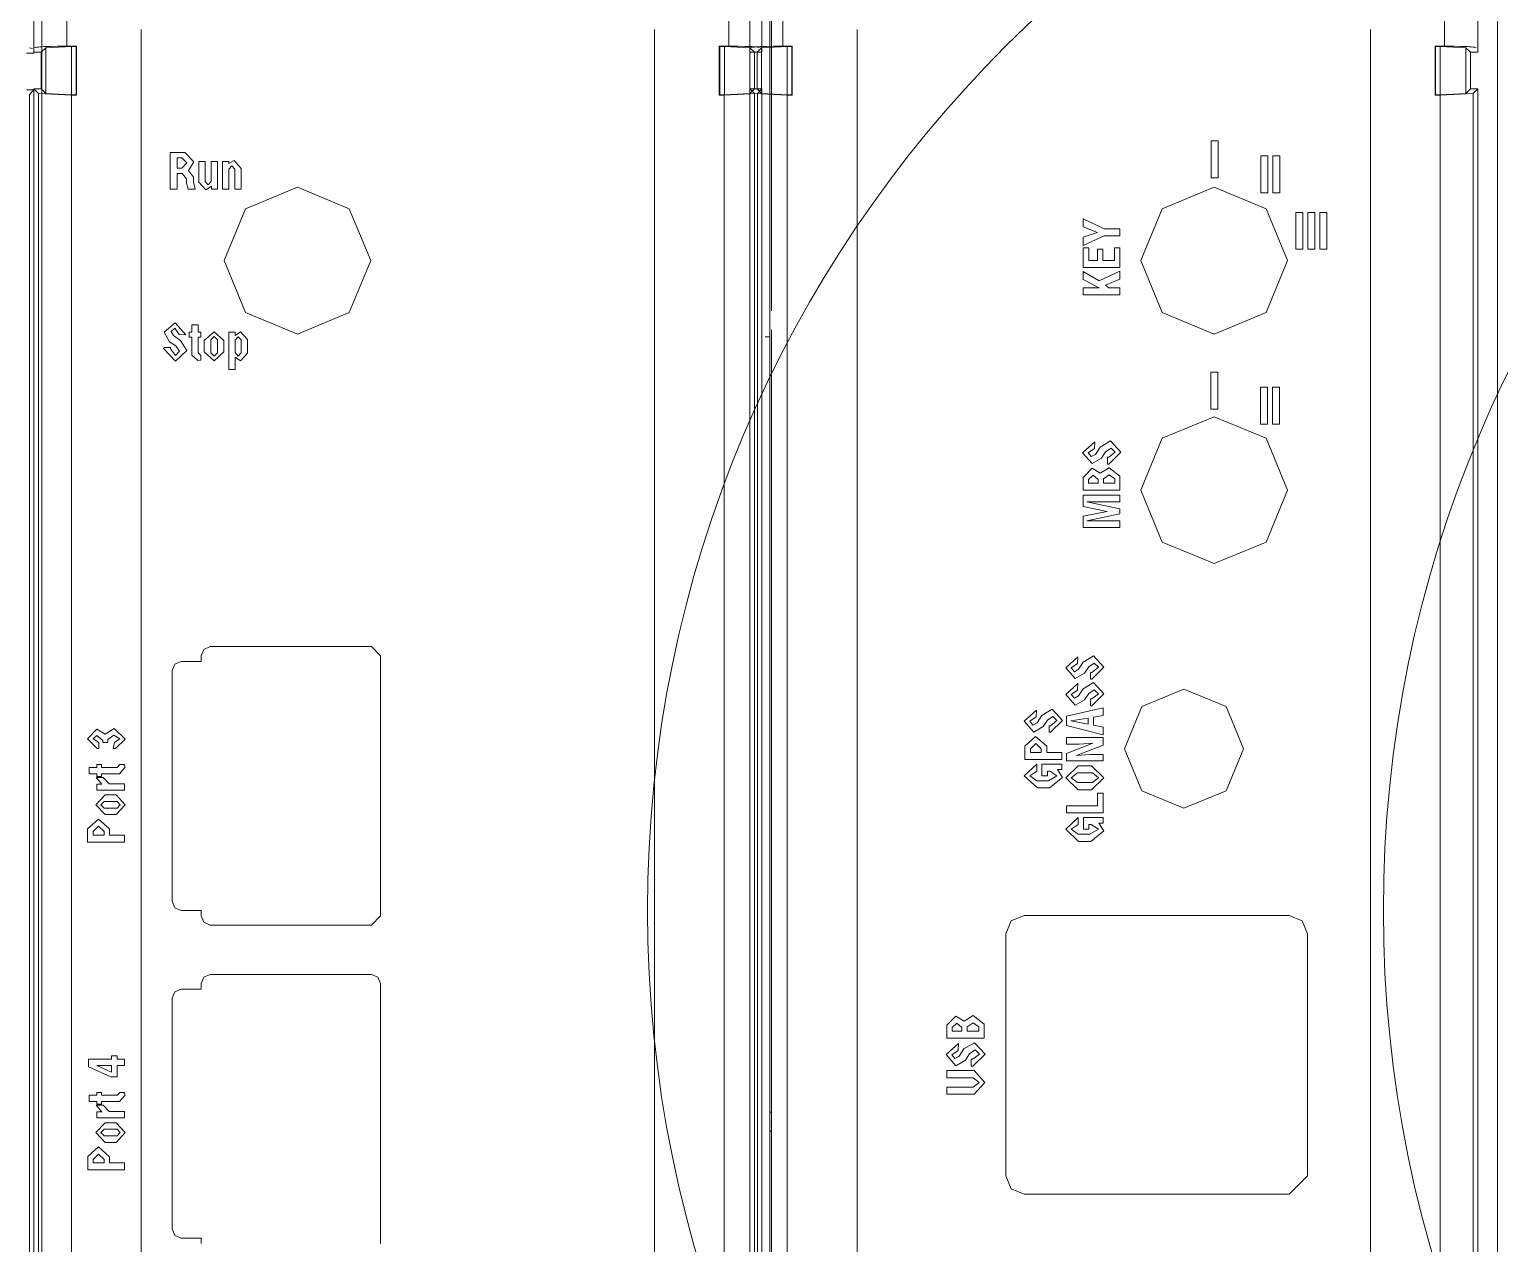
# Model space of a CAD drawing. Header units: millimetres. Extents: x -6000 to 26000, y -6000 to 26000.
# Drawn here: x 97.54 to 108.69, y -4545.55 to -4536.34 of the extents above; entities that cross this region are included whole.
import ezdxf

# ---------------------------------------------------------------- set-up
doc = ezdxf.new("R2010")
doc.units = ezdxf.units.MM
doc.header["$MEASUREMENT"] = 0
doc.layers.add('Чертеж и Рисунок_Ном._пера__7', color=7, linetype='Continuous', lineweight=15)

msp = doc.modelspace()

# ---------------------------------------------------------------- linework, layer by layer
at = {"layer": 'Чертеж и Рисунок_Ном._пера__7', "color": 7, "linetype": 'Continuous', "lineweight": 15}
for p, q in [((97.632, -4536.747), (97.632, -4534.96)), ((103.154, -4534.96), (103.154, -4551.658)), ((103.154, -4536.747), (103.154, -4534.96)), ((108.676, -4534.96), (108.676, -4551.658)), ((103.168, -4535.663), (103.168, -4538.48)), ((97.571, -4536.035), (97.571, -4536.485)), ((97.572, -4536.042), (97.572, -4536.492)), ((97.822, -4536.035), (97.822, -4536.472)), ((102.843, -4536.035), (102.843, -4536.472)), ((103.002, -4536.035), (103.002, -4536.485)), ((103.094, -4536.035), (103.094, -4536.485)), ((103.253, -4536.035), (103.253, -4536.472)), ((108.274, -4536.035), (108.274, -4536.472)), ((108.525, -4536.035), (108.525, -4536.485)), ((98.385, -4550.811), (98.385, -4536.344)), ((102.28, -4536.344), (102.28, -4550.811)), ((103.816, -4550.811), (103.816, -4536.344)), ((107.711, -4536.344), (107.711, -4550.811)), ((97.572, -4536.525), (97.516, -4536.525)), ((97.571, -4536.518), (97.571, -4536.485)), ((97.627, -4536.518), (97.571, -4536.518)), ((97.572, -4536.492), (97.572, -4536.525)), ((97.627, -4536.518), (97.661, -4536.484)), ((97.627, -4536.518), (97.627, -4536.796)), ((97.661, -4536.484), (97.661, -4536.83)), ((97.894, -4536.472), (97.822, -4536.472)), ((97.856, -4536.474), (97.891, -4536.474)), ((97.856, -4536.474), (97.856, -4536.84)), ((97.891, -4536.474), (97.894, -4536.472)), ((97.891, -4536.474), (97.891, -4536.84)), ((97.894, -4536.843), (97.894, -4536.472)), ((102.771, -4536.472), (102.774, -4536.474)), ((102.771, -4536.472), (102.771, -4536.843)), ((102.843, -4536.472), (102.771, -4536.472)), ((102.774, -4536.474), (102.81, -4536.474)), ((102.774, -4536.84), (102.774, -4536.474)), ((102.81, -4536.474), (102.81, -4536.84)), ((103.002, -4536.518), (103.002, -4536.485)), ((103.058, -4536.518), (103.002, -4536.518)), ((103.004, -4536.484), (103.038, -4536.518)), ((103.004, -4536.484), (103.004, -4536.83)), ((103.094, -4536.518), (103.038, -4536.518)), ((103.038, -4536.796), (103.038, -4536.518)), ((103.058, -4536.518), (103.092, -4536.484)), ((103.058, -4536.518), (103.058, -4536.796)), ((103.092, -4536.484), (103.092, -4536.83)), ((103.094, -4536.485), (103.094, -4536.518)), ((103.325, -4536.472), (103.253, -4536.472)), ((103.286, -4536.474), (103.286, -4536.84)), ((103.286, -4536.474), (103.322, -4536.474)), ((103.322, -4536.474), (103.325, -4536.472)), ((103.322, -4536.474), (103.322, -4536.84)), ((103.325, -4536.843), (103.325, -4536.472)), ((108.202, -4536.472), (108.202, -4536.843)), ((108.202, -4536.472), (108.205, -4536.474)), ((108.274, -4536.472), (108.202, -4536.472)), ((108.205, -4536.474), (108.24, -4536.474)), ((108.205, -4536.84), (108.205, -4536.474)), ((108.24, -4536.474), (108.24, -4536.84)), ((108.435, -4536.484), (108.435, -4536.83)), ((108.435, -4536.484), (108.469, -4536.518)), ((108.469, -4536.796), (108.469, -4536.518)), ((108.525, -4536.518), (108.469, -4536.518)), ((108.525, -4536.485), (108.525, -4536.518)), ((97.632, -4536.747), (97.632, -4537.486)), ((103.154, -4536.747), (103.154, -4537.486)), ((97.572, -4536.803), (97.516, -4536.803)), ((97.572, -4536.803), (97.537, -4536.838)), ((97.537, -4549.01), (97.537, -4536.838)), ((97.627, -4536.796), (97.571, -4536.796)), ((97.606, -4536.831), (97.571, -4536.796)), ((97.571, -4549.037), (97.571, -4536.796)), ((97.572, -4536.803), (97.572, -4549.044)), ((97.606, -4549.003), (97.606, -4536.831)), ((97.627, -4536.796), (97.661, -4536.83)), ((97.856, -4536.84), (97.891, -4536.84)), ((97.894, -4536.843), (97.856, -4536.843)), ((97.856, -4548.991), (97.856, -4536.843)), ((97.891, -4536.84), (97.894, -4536.843)), ((102.771, -4536.843), (102.774, -4536.84)), ((102.809, -4536.843), (102.771, -4536.843)), ((102.774, -4536.84), (102.81, -4536.84)), ((102.809, -4548.991), (102.809, -4536.843)), ((103.058, -4536.796), (103.002, -4536.796)), ((103.037, -4536.831), (103.002, -4536.796)), ((103.002, -4549.037), (103.002, -4536.796)), ((103.004, -4536.83), (103.038, -4536.796)), ((103.037, -4549.003), (103.037, -4536.831)), ((103.094, -4536.796), (103.038, -4536.796)), ((103.058, -4536.796), (103.092, -4536.83)), ((103.094, -4536.796), (103.06, -4536.831)), ((103.06, -4549.003), (103.06, -4536.831)), ((103.094, -4536.796), (103.094, -4549.037)), ((103.286, -4536.84), (103.322, -4536.84)), ((103.287, -4548.991), (103.287, -4536.843)), ((103.325, -4536.843), (103.287, -4536.843)), ((103.322, -4536.84), (103.325, -4536.843)), ((108.202, -4536.843), (108.205, -4536.84)), ((108.24, -4536.843), (108.202, -4536.843)), ((108.205, -4536.84), (108.24, -4536.84)), ((108.24, -4548.991), (108.24, -4536.843)), ((108.435, -4536.83), (108.469, -4536.796)), ((108.525, -4536.796), (108.469, -4536.796)), ((108.525, -4536.796), (108.49, -4536.831)), ((108.49, -4549.003), (108.49, -4536.831)), ((108.525, -4536.796), (108.525, -4549.037)), ((108.525, -4536.796), (108.525, -4541.267)), ((97.632, -4537.79), (97.632, -4537.486)), ((103.154, -4537.79), (103.154, -4537.486)), ((97.632, -4537.79), (97.632, -4538.529)), ((103.154, -4537.79), (103.154, -4538.529)), ((97.632, -4538.833), (97.632, -4538.529)), ((103.154, -4538.833), (103.154, -4538.529)), ((103.168, -4544.556), (103.168, -4538.624)), ((103.119, -4538.676), (103.154, -4538.676)), ((97.632, -4538.833), (97.632, -4539.572)), ((103.154, -4538.833), (103.154, -4539.572)), ((97.632, -4539.876), (97.632, -4539.572)), ((103.154, -4539.876), (103.154, -4539.572)), ((97.632, -4539.876), (97.632, -4551.684)), ((103.154, -4539.876), (103.154, -4551.684)), ((98.84, -4541.096), (98.84, -4541.138)), ((100.132, -4541.026), (98.909, -4541.026)), ((100.201, -4543.068), (100.201, -4541.096)), ((98.62, -4541.207), (98.62, -4542.957)), ((98.84, -4541.138), (98.689, -4541.138)), ((98.689, -4543.027), (98.84, -4543.027)), ((98.84, -4543.027), (98.84, -4543.068)), ((107.094, -4543.066), (105.084, -4543.066)), ((98.909, -4543.138), (100.132, -4543.138)), ((104.945, -4543.205), (104.945, -4545.041)), ((104.945, -4543.205), (104.945, -4544.918)), ((107.233, -4545.041), (107.233, -4543.205)), ((107.233, -4543.205), (107.233, -4544.918)), ((100.132, -4543.512), (98.909, -4543.512)), ((98.84, -4543.623), (98.689, -4543.623)), ((98.84, -4543.582), (98.84, -4543.623)), ((100.201, -4545.554), (100.201, -4543.582)), ((98.62, -4543.693), (98.62, -4545.443)), ((103.002, -4549.037), (103.002, -4544.361)), ((104.945, -4545.041), (104.945, -4544.361)), ((103.168, -4544.556), (103.154, -4544.556)), ((103.168, -4544.556), (103.168, -4544.701)), ((103.168, -4544.701), (103.154, -4544.701)), ((103.168, -4544.701), (103.168, -4547.517)), ((105.084, -4545.18), (107.094, -4545.18)), ((98.689, -4545.512), (98.84, -4545.512)), ((98.84, -4545.512), (98.84, -4545.554))]:
    msp.add_line(p, q, dxfattribs=at)
at = {"layer": 'Чертеж и Рисунок_Ном._пера__7', "color": 7, "linetype": 'Continuous', "lineweight": 15, "flags": 128}
for points in [[(97.549, -4536.486), (97.537, -4536.485)], [(97.56, -4536.488), (97.549, -4536.486)], [(97.571, -4536.485), (97.583, -4536.481)], [(97.583, -4536.481), (97.594, -4536.479), (97.606, -4536.478), (97.62, -4536.477)], [(97.62, -4536.477), (97.634, -4536.476)], [(97.634, -4536.476), (97.649, -4536.475)], [(97.649, -4536.475), (97.665, -4536.474)], [(97.856, -4536.474), (97.661, -4536.484)], [(97.856, -4536.474), (97.661, -4536.484)], [(97.856, -4536.474), (97.661, -4536.484)], [(97.856, -4536.474), (97.661, -4536.484)], [(97.856, -4536.474), (97.661, -4536.484)], [(97.856, -4536.474), (97.661, -4536.484)], [(97.856, -4536.474), (97.661, -4536.484)], [(97.856, -4536.474), (97.661, -4536.484)], [(97.856, -4536.474), (97.661, -4536.484)], [(97.856, -4536.474), (97.661, -4536.484)], [(97.856, -4536.474), (97.661, -4536.484)], [(97.856, -4536.474), (97.661, -4536.484)], [(97.856, -4536.474), (97.661, -4536.484)], [(97.856, -4536.474), (97.661, -4536.484)], [(97.856, -4536.474), (97.661, -4536.484)], [(97.856, -4536.474), (97.661, -4536.484)], [(97.856, -4536.474), (97.661, -4536.484)], [(97.856, -4536.474), (97.661, -4536.484)], [(97.856, -4536.474), (97.661, -4536.484)], [(97.856, -4536.474), (97.661, -4536.484)], [(97.856, -4536.474), (97.661, -4536.484)], [(97.665, -4536.474), (97.7, -4536.473), (97.748, -4536.472), (97.785, -4536.472), (97.822, -4536.472)], [(103.004, -4536.484), (102.81, -4536.474)], [(103.004, -4536.484), (102.81, -4536.474)], [(103.004, -4536.484), (102.81, -4536.474)], [(103.004, -4536.484), (102.81, -4536.474)], [(103.004, -4536.484), (102.81, -4536.474)], [(103.004, -4536.484), (102.81, -4536.474)], [(103.004, -4536.484), (102.81, -4536.474)], [(103.004, -4536.484), (102.81, -4536.474)], [(103.004, -4536.484), (102.81, -4536.474)], [(103.004, -4536.484), (102.81, -4536.474)], [(103.004, -4536.484), (102.81, -4536.474)], [(103.004, -4536.484), (102.81, -4536.474)], [(103.004, -4536.484), (102.81, -4536.474)], [(103.004, -4536.484), (102.81, -4536.474)], [(103.004, -4536.484), (102.81, -4536.474)], [(103.004, -4536.484), (102.81, -4536.474)], [(103.004, -4536.484), (102.81, -4536.474)], [(103.004, -4536.484), (102.81, -4536.474)], [(103.004, -4536.484), (102.81, -4536.474)], [(103.004, -4536.484), (102.81, -4536.474)], [(103.004, -4536.484), (102.81, -4536.474)], [(102.917, -4536.472), (102.88, -4536.472), (102.843, -4536.472)], [(102.965, -4536.473), (102.917, -4536.472)], [(103, -4536.474), (102.965, -4536.473)], [(103.031, -4536.476), (103.017, -4536.475), (103, -4536.474)], [(103.002, -4536.485), (103.014, -4536.481)], [(103.014, -4536.481), (103.025, -4536.479), (103.037, -4536.478), (103.051, -4536.477)], [(103.045, -4536.477), (103.031, -4536.476)], [(103.059, -4536.478), (103.045, -4536.477)], [(103.051, -4536.477), (103.065, -4536.476), (103.08, -4536.475)], [(103.071, -4536.479), (103.059, -4536.478)], [(103.082, -4536.481), (103.071, -4536.479)], [(103.08, -4536.475), (103.096, -4536.474), (103.131, -4536.473), (103.179, -4536.472)], [(103.286, -4536.474), (103.092, -4536.484)], [(103.286, -4536.474), (103.092, -4536.484)], [(103.286, -4536.474), (103.092, -4536.484)], [(103.286, -4536.474), (103.092, -4536.484)], [(103.286, -4536.474), (103.092, -4536.484)], [(103.286, -4536.474), (103.092, -4536.484)], [(103.286, -4536.474), (103.092, -4536.484)], [(103.286, -4536.474), (103.092, -4536.484)], [(103.286, -4536.474), (103.092, -4536.484)], [(103.286, -4536.474), (103.092, -4536.484)], [(103.286, -4536.474), (103.092, -4536.484)], [(103.286, -4536.474), (103.092, -4536.484)], [(103.286, -4536.474), (103.092, -4536.484)], [(103.286, -4536.474), (103.092, -4536.484)], [(103.286, -4536.474), (103.092, -4536.484)], [(103.286, -4536.474), (103.092, -4536.484)], [(103.286, -4536.474), (103.092, -4536.484)], [(103.286, -4536.474), (103.092, -4536.484)], [(103.286, -4536.474), (103.092, -4536.484)], [(103.286, -4536.474), (103.092, -4536.484)], [(103.286, -4536.474), (103.092, -4536.484)], [(103.179, -4536.472), (103.216, -4536.472), (103.253, -4536.472)], [(108.435, -4536.484), (108.24, -4536.474)], [(108.435, -4536.484), (108.24, -4536.474)], [(108.435, -4536.484), (108.24, -4536.474)], [(108.435, -4536.484), (108.24, -4536.474)], [(108.435, -4536.484), (108.24, -4536.474)], [(108.435, -4536.484), (108.24, -4536.474)], [(108.435, -4536.484), (108.24, -4536.474)], [(108.435, -4536.484), (108.24, -4536.474)], [(108.435, -4536.484), (108.24, -4536.474)], [(108.435, -4536.484), (108.24, -4536.474)], [(108.435, -4536.484), (108.24, -4536.474)], [(108.435, -4536.484), (108.24, -4536.474)], [(108.435, -4536.484), (108.24, -4536.474)], [(108.435, -4536.484), (108.24, -4536.474)], [(108.435, -4536.484), (108.24, -4536.474)], [(108.435, -4536.484), (108.24, -4536.474)], [(108.435, -4536.484), (108.24, -4536.474)], [(108.435, -4536.484), (108.24, -4536.474)], [(108.435, -4536.484), (108.24, -4536.474)], [(108.435, -4536.484), (108.24, -4536.474)], [(108.435, -4536.484), (108.24, -4536.474)], [(108.311, -4536.472), (108.274, -4536.472)], [(108.396, -4536.473), (108.348, -4536.472), (108.311, -4536.472)], [(108.447, -4536.475), (108.431, -4536.474), (108.396, -4536.473)], [(108.49, -4536.478), (108.476, -4536.477), (108.462, -4536.476), (108.447, -4536.475)], [(108.502, -4536.479), (108.49, -4536.478)], [(108.513, -4536.481), (108.502, -4536.479)], [(97.606, -4536.831), (97.856, -4536.843)], [(97.606, -4536.831), (97.856, -4536.843)], [(97.606, -4536.831), (97.856, -4536.843)], [(97.606, -4536.831), (97.856, -4536.843)], [(97.606, -4536.831), (97.856, -4536.843)], [(97.606, -4536.831), (97.856, -4536.843)], [(97.606, -4536.831), (97.856, -4536.843)], [(97.606, -4536.831), (97.856, -4536.843)], [(97.606, -4536.831), (97.856, -4536.843)], [(97.606, -4536.831), (97.856, -4536.843)], [(97.606, -4536.831), (97.856, -4536.843)], [(97.606, -4536.831), (97.856, -4536.843)], [(97.606, -4536.831), (97.856, -4536.843)], [(97.606, -4536.831), (97.856, -4536.843)], [(97.606, -4536.831), (97.856, -4536.843)], [(97.606, -4536.831), (97.856, -4536.843)], [(97.606, -4536.831), (97.856, -4536.843)], [(97.606, -4536.831), (97.856, -4536.843)], [(97.606, -4536.831), (97.856, -4536.843)], [(97.606, -4536.831), (97.856, -4536.843)], [(97.606, -4536.831), (97.856, -4536.843)], [(97.661, -4536.83), (97.856, -4536.84)], [(97.661, -4536.83), (97.856, -4536.84)], [(97.661, -4536.83), (97.856, -4536.84)], [(97.661, -4536.83), (97.856, -4536.84)], [(97.661, -4536.83), (97.856, -4536.84)], [(97.661, -4536.83), (97.856, -4536.84)], [(97.661, -4536.83), (97.856, -4536.84)], [(97.661, -4536.83), (97.856, -4536.84)], [(97.661, -4536.83), (97.856, -4536.84)], [(97.661, -4536.83), (97.856, -4536.84)], [(97.661, -4536.83), (97.856, -4536.84)], [(97.661, -4536.83), (97.856, -4536.84)], [(97.661, -4536.83), (97.856, -4536.84)], [(97.661, -4536.83), (97.856, -4536.84)], [(97.661, -4536.83), (97.856, -4536.84)], [(97.661, -4536.83), (97.856, -4536.84)], [(97.661, -4536.83), (97.856, -4536.84)], [(97.661, -4536.83), (97.856, -4536.84)], [(97.661, -4536.83), (97.856, -4536.84)], [(97.661, -4536.83), (97.856, -4536.84)], [(97.661, -4536.83), (97.856, -4536.84)], [(102.809, -4536.843), (103.06, -4536.831)], [(102.809, -4536.843), (103.06, -4536.831)], [(102.809, -4536.843), (103.06, -4536.831)], [(102.809, -4536.843), (103.06, -4536.831)], [(102.809, -4536.843), (103.06, -4536.831)], [(102.809, -4536.843), (103.06, -4536.831)], [(102.809, -4536.843), (103.06, -4536.831)], [(102.809, -4536.843), (103.06, -4536.831)], [(102.809, -4536.843), (103.06, -4536.831)], [(102.809, -4536.843), (103.06, -4536.831)], [(102.809, -4536.843), (103.06, -4536.831)], [(102.809, -4536.843), (103.06, -4536.831)], [(102.809, -4536.843), (103.06, -4536.831)], [(102.809, -4536.843), (103.06, -4536.831)], [(102.809, -4536.843), (103.06, -4536.831)], [(102.809, -4536.843), (103.06, -4536.831)], [(102.809, -4536.843), (103.06, -4536.831)], [(102.809, -4536.843), (103.06, -4536.831)], [(102.809, -4536.843), (103.06, -4536.831)], [(102.809, -4536.843), (103.06, -4536.831)], [(102.809, -4536.843), (103.06, -4536.831)], [(102.81, -4536.84), (103.004, -4536.83)], [(102.81, -4536.84), (103.004, -4536.83)], [(102.81, -4536.84), (103.004, -4536.83)], [(102.81, -4536.84), (103.004, -4536.83)], [(102.81, -4536.84), (103.004, -4536.83)], [(102.81, -4536.84), (103.004, -4536.83)], [(102.81, -4536.84), (103.004, -4536.83)], [(102.81, -4536.84), (103.004, -4536.83)], [(102.81, -4536.84), (103.004, -4536.83)], [(102.81, -4536.84), (103.004, -4536.83)], [(102.81, -4536.84), (103.004, -4536.83)], [(102.81, -4536.84), (103.004, -4536.83)], [(102.81, -4536.84), (103.004, -4536.83)], [(102.81, -4536.84), (103.004, -4536.83)], [(102.81, -4536.84), (103.004, -4536.83)], [(102.81, -4536.84), (103.004, -4536.83)], [(102.81, -4536.84), (103.004, -4536.83)], [(102.81, -4536.84), (103.004, -4536.83)], [(102.81, -4536.84), (103.004, -4536.83)], [(102.81, -4536.84), (103.004, -4536.83)], [(102.81, -4536.84), (103.004, -4536.83)], [(103.037, -4536.831), (103.287, -4536.843)], [(103.037, -4536.831), (103.287, -4536.843)], [(103.037, -4536.831), (103.287, -4536.843)], [(103.037, -4536.831), (103.287, -4536.843)], [(103.037, -4536.831), (103.287, -4536.843)], [(103.037, -4536.831), (103.287, -4536.843)], [(103.037, -4536.831), (103.287, -4536.843)], [(103.037, -4536.831), (103.287, -4536.843)], [(103.037, -4536.831), (103.287, -4536.843)], [(103.037, -4536.831), (103.287, -4536.843)], [(103.037, -4536.831), (103.287, -4536.843)], [(103.037, -4536.831), (103.287, -4536.843)], [(103.037, -4536.831), (103.287, -4536.843)], [(103.037, -4536.831), (103.287, -4536.843)], [(103.037, -4536.831), (103.287, -4536.843)], [(103.037, -4536.831), (103.287, -4536.843)], [(103.037, -4536.831), (103.287, -4536.843)], [(103.037, -4536.831), (103.287, -4536.843)], [(103.037, -4536.831), (103.287, -4536.843)], [(103.037, -4536.831), (103.287, -4536.843)], [(103.037, -4536.831), (103.287, -4536.843)], [(103.092, -4536.83), (103.286, -4536.84)], [(103.092, -4536.83), (103.286, -4536.84)], [(103.092, -4536.83), (103.286, -4536.84)], [(103.092, -4536.83), (103.286, -4536.84)], [(103.092, -4536.83), (103.286, -4536.84)], [(103.092, -4536.83), (103.286, -4536.84)], [(103.092, -4536.83), (103.286, -4536.84)], [(103.092, -4536.83), (103.286, -4536.84)], [(103.092, -4536.83), (103.286, -4536.84)], [(103.092, -4536.83), (103.286, -4536.84)], [(103.092, -4536.83), (103.286, -4536.84)], [(103.092, -4536.83), (103.286, -4536.84)], [(103.092, -4536.83), (103.286, -4536.84)], [(103.092, -4536.83), (103.286, -4536.84)], [(103.092, -4536.83), (103.286, -4536.84)], [(103.092, -4536.83), (103.286, -4536.84)], [(103.092, -4536.83), (103.286, -4536.84)], [(103.092, -4536.83), (103.286, -4536.84)], [(103.092, -4536.83), (103.286, -4536.84)], [(103.092, -4536.83), (103.286, -4536.84)], [(103.092, -4536.83), (103.286, -4536.84)], [(108.24, -4536.84), (108.435, -4536.83)], [(108.24, -4536.84), (108.435, -4536.83)], [(108.24, -4536.84), (108.435, -4536.83)], [(108.24, -4536.84), (108.435, -4536.83)], [(108.24, -4536.84), (108.435, -4536.83)], [(108.24, -4536.84), (108.435, -4536.83)], [(108.24, -4536.84), (108.435, -4536.83)], [(108.24, -4536.84), (108.435, -4536.83)], [(108.24, -4536.84), (108.435, -4536.83)], [(108.24, -4536.84), (108.435, -4536.83)], [(108.24, -4536.84), (108.435, -4536.83)], [(108.24, -4536.84), (108.435, -4536.83)], [(108.24, -4536.84), (108.435, -4536.83)], [(108.24, -4536.84), (108.435, -4536.83)], [(108.24, -4536.84), (108.435, -4536.83)], [(108.24, -4536.84), (108.435, -4536.83)], [(108.24, -4536.84), (108.435, -4536.83)], [(108.24, -4536.84), (108.435, -4536.83)], [(108.24, -4536.84), (108.435, -4536.83)], [(108.24, -4536.84), (108.435, -4536.83)], [(108.24, -4536.84), (108.435, -4536.83)], [(108.24, -4536.843), (108.49, -4536.831)], [(108.24, -4536.843), (108.49, -4536.831)], [(108.24, -4536.843), (108.49, -4536.831)], [(108.24, -4536.843), (108.49, -4536.831)], [(108.24, -4536.843), (108.49, -4536.831)], [(108.24, -4536.843), (108.49, -4536.831)], [(108.24, -4536.843), (108.49, -4536.831)], [(108.24, -4536.843), (108.49, -4536.831)], [(108.24, -4536.843), (108.49, -4536.831)], [(108.24, -4536.843), (108.49, -4536.831)], [(108.24, -4536.843), (108.49, -4536.831)], [(108.24, -4536.843), (108.49, -4536.831)], [(108.24, -4536.843), (108.49, -4536.831)], [(108.24, -4536.843), (108.49, -4536.831)], [(108.24, -4536.843), (108.49, -4536.831)], [(108.24, -4536.843), (108.49, -4536.831)], [(108.24, -4536.843), (108.49, -4536.831)], [(108.24, -4536.843), (108.49, -4536.831)], [(108.24, -4536.843), (108.49, -4536.831)], [(108.24, -4536.843), (108.49, -4536.831)], [(108.24, -4536.843), (108.49, -4536.831)], [(98.744, -4537.415), (98.786, -4537.349), (98.716, -4537.277), (98.606, -4537.277), (98.606, -4537.556), (98.659, -4537.556), (98.659, -4537.437)], [(98.659, -4537.437), (98.697, -4537.437), (98.729, -4537.478), (98.729, -4537.51), (98.742, -4537.556), (98.795, -4537.556), (98.782, -4537.5), (98.782, -4537.465), (98.744, -4537.415)], [(105.661, -4539.711), (105.6, -4539.673), (105.532, -4539.742), (105.532, -4539.84), (105.811, -4539.84)], [(105.811, -4539.84), (105.811, -4539.733), (105.729, -4539.669), (105.661, -4539.711)], [(98.86, -4541.047), (98.84, -4541.096)], [(98.909, -4541.026), (98.86, -4541.047)], [(100.201, -4541.096), (100.132, -4541.026)], [(98.64, -4541.158), (98.62, -4541.207)], [(98.689, -4541.138), (98.64, -4541.158)], [(98.111, -4541.69), (98.048, -4541.651), (97.979, -4541.725), (98.051, -4541.799), (98.063, -4541.799), (98.063, -4541.752), (98.021, -4541.725), (98.049, -4541.701), (98.095, -4541.737), (98.095, -4541.752), (98.133, -4541.752)], [(98.133, -4541.752), (98.133, -4541.73), (98.179, -4541.698), (98.224, -4541.725), (98.184, -4541.752), (98.174, -4541.799), (98.19, -4541.799), (98.265, -4541.727), (98.181, -4541.647), (98.111, -4541.69)], [(98.62, -4542.957), (98.64, -4543.006), (98.689, -4543.027)], [(98.84, -4543.068), (98.86, -4543.117), (98.909, -4543.138)], [(100.132, -4543.138), (100.201, -4543.068)], [(104.986, -4543.106), (104.945, -4543.205)], [(105.084, -4543.066), (104.986, -4543.106)], [(107.233, -4543.205), (107.193, -4543.106), (107.094, -4543.066)], [(98.86, -4543.532), (98.84, -4543.582)], [(98.909, -4543.512), (98.86, -4543.532)], [(100.201, -4543.582), (100.181, -4543.532), (100.132, -4543.512)], [(98.64, -4543.644), (98.62, -4543.693)], [(98.689, -4543.623), (98.64, -4543.644)], [(104.628, -4543.866), (104.566, -4543.828), (104.497, -4543.898), (104.497, -4543.997), (104.78, -4543.997)], [(104.78, -4543.997), (104.78, -4543.889), (104.696, -4543.824), (104.628, -4543.866)], [(104.945, -4545.041), (104.986, -4545.139)], [(107.094, -4545.18), (107.233, -4545.041)], [(104.986, -4545.139), (105.084, -4545.18)], [(98.62, -4545.443), (98.64, -4545.492), (98.689, -4545.512)]]:
    msp.add_lwpolyline(points, dxfattribs=at)
for points in [[(106.555, -4537.19), (106.502, -4537.19), (106.502, -4537.469), (106.555, -4537.469)], [(106.932, -4537.304), (106.879, -4537.304), (106.879, -4537.583), (106.932, -4537.583)], [(107.023, -4537.304), (106.971, -4537.304), (106.971, -4537.583), (107.023, -4537.583)], [(98.659, -4537.318), (98.693, -4537.318), (98.732, -4537.357), (98.694, -4537.398), (98.659, -4537.398)], [(98.823, -4537.345), (98.823, -4537.502), (98.876, -4537.562), (98.919, -4537.534), (98.919, -4537.556), (98.964, -4537.556), (98.964, -4537.345), (98.916, -4537.345), (98.916, -4537.497), (98.894, -4537.523), (98.871, -4537.497), (98.871, -4537.345)], [(99.051, -4537.345), (99.003, -4537.345), (99.003, -4537.556), (99.051, -4537.556), (99.051, -4537.404), (99.073, -4537.378), (99.097, -4537.404), (99.097, -4537.556), (99.144, -4537.556), (99.144, -4537.399), (99.092, -4537.339), (99.051, -4537.362)], [(100.127, -4538.098), (99.964, -4537.705), (99.571, -4537.542), (99.177, -4537.705), (99.014, -4538.098), (99.177, -4538.492), (99.571, -4538.655), (99.964, -4538.492)], [(107.082, -4538.098), (106.919, -4537.705), (106.525, -4537.542), (106.132, -4537.705), (105.969, -4538.098), (106.132, -4538.492), (106.525, -4538.655), (106.919, -4538.492)], [(107.198, -4537.733), (107.145, -4537.733), (107.145, -4538.012), (107.198, -4538.012)], [(107.289, -4537.733), (107.236, -4537.733), (107.236, -4538.012), (107.289, -4538.012)], [(107.381, -4537.733), (107.328, -4537.733), (107.328, -4538.012), (107.381, -4538.012)], [(105.532, -4537.984), (105.691, -4537.91), (105.811, -4537.91), (105.811, -4537.857), (105.691, -4537.857), (105.532, -4537.782), (105.532, -4537.842), (105.64, -4537.884), (105.532, -4537.921)], [(105.532, -4538.151), (105.811, -4538.151), (105.811, -4538.002), (105.769, -4538.002), (105.769, -4538.098), (105.682, -4538.098), (105.682, -4538.01), (105.64, -4538.01), (105.64, -4538.098), (105.575, -4538.098), (105.575, -4538.002), (105.532, -4538.002)], [(105.532, -4538.305), (105.532, -4538.358), (105.811, -4538.358), (105.811, -4538.305), (105.727, -4538.305), (105.7, -4538.284), (105.811, -4538.238), (105.811, -4538.179), (105.653, -4538.252), (105.532, -4538.181), (105.532, -4538.241), (105.653, -4538.305)], [(98.724, -4538.662), (98.642, -4538.569), (98.559, -4538.641), (98.601, -4538.713), (98.648, -4538.744), (98.677, -4538.786), (98.646, -4538.817), (98.607, -4538.768), (98.607, -4538.757), (98.557, -4538.757), (98.557, -4538.768), (98.646, -4538.86), (98.732, -4538.781), (98.684, -4538.703), (98.63, -4538.667), (98.612, -4538.635), (98.64, -4538.611), (98.674, -4538.659)], [(98.77, -4538.585), (98.77, -4538.642), (98.749, -4538.642), (98.749, -4538.679), (98.77, -4538.679), (98.77, -4538.815), (98.815, -4538.856), (98.839, -4538.854), (98.839, -4538.818), (98.817, -4538.797), (98.817, -4538.679), (98.839, -4538.679), (98.839, -4538.642), (98.817, -4538.642), (98.817, -4538.585)], [(98.939, -4538.637), (98.864, -4538.705), (98.864, -4538.79), (98.939, -4538.859), (99.013, -4538.79), (99.013, -4538.705)], [(99.05, -4538.642), (99.05, -4538.923), (99.098, -4538.923), (99.098, -4538.831), (99.138, -4538.859), (99.193, -4538.8), (99.193, -4538.696), (99.138, -4538.637), (99.098, -4538.666), (99.098, -4538.642)], [(98.939, -4538.674), (98.964, -4538.699), (98.964, -4538.797), (98.939, -4538.822), (98.913, -4538.797), (98.913, -4538.699)], [(99.121, -4538.676), (99.144, -4538.7), (99.144, -4538.797), (99.121, -4538.822), (99.098, -4538.796), (99.098, -4538.701)], [(106.554, -4538.945), (106.501, -4538.945), (106.501, -4539.224), (106.554, -4539.224)], [(106.931, -4539.059), (106.878, -4539.059), (106.878, -4539.338), (106.931, -4539.338)], [(107.022, -4539.059), (106.969, -4539.059), (106.969, -4539.338), (107.022, -4539.338)], [(107.082, -4539.84), (106.919, -4539.446), (106.525, -4539.283), (106.132, -4539.446), (105.969, -4539.84), (106.132, -4540.233), (106.525, -4540.396), (106.919, -4540.233)], [(105.62, -4539.473), (105.527, -4539.556), (105.6, -4539.638), (105.671, -4539.597), (105.702, -4539.549), (105.744, -4539.52), (105.775, -4539.552), (105.726, -4539.59), (105.715, -4539.59), (105.715, -4539.641), (105.726, -4539.641), (105.818, -4539.552), (105.739, -4539.466), (105.661, -4539.514), (105.625, -4539.568), (105.593, -4539.585), (105.57, -4539.557), (105.617, -4539.524)], [(105.572, -4539.787), (105.572, -4539.758), (105.608, -4539.726), (105.646, -4539.759), (105.646, -4539.787)], [(105.685, -4539.787), (105.685, -4539.753), (105.728, -4539.723), (105.771, -4539.753), (105.771, -4539.787)], [(105.532, -4540.122), (105.811, -4540.122), (105.811, -4540.072), (105.559, -4540.072), (105.811, -4540.019), (105.811, -4539.981), (105.559, -4539.928), (105.811, -4539.928), (105.811, -4539.878), (105.532, -4539.878), (105.532, -4539.963), (105.714, -4540), (105.532, -4540.037)], [(105.492, -4541.104), (105.399, -4541.187), (105.471, -4541.269), (105.543, -4541.227), (105.574, -4541.18), (105.615, -4541.151), (105.647, -4541.182), (105.598, -4541.221), (105.587, -4541.221), (105.587, -4541.272), (105.598, -4541.272), (105.689, -4541.182), (105.611, -4541.097), (105.532, -4541.144), (105.496, -4541.198), (105.465, -4541.216), (105.441, -4541.188), (105.489, -4541.155)], [(105.492, -4541.306), (105.399, -4541.389), (105.471, -4541.471), (105.543, -4541.429), (105.574, -4541.382), (105.615, -4541.353), (105.647, -4541.385), (105.598, -4541.423), (105.587, -4541.423), (105.587, -4541.474), (105.598, -4541.474), (105.689, -4541.385), (105.611, -4541.299), (105.532, -4541.346), (105.496, -4541.4), (105.465, -4541.418), (105.441, -4541.39), (105.489, -4541.357)], [(106.748, -4541.8), (106.616, -4541.48), (106.296, -4541.348), (105.976, -4541.48), (105.844, -4541.8), (105.976, -4542.119), (106.296, -4542.252), (106.616, -4542.119)], [(105.178, -4541.509), (105.085, -4541.591), (105.157, -4541.674), (105.229, -4541.632), (105.26, -4541.585), (105.301, -4541.556), (105.333, -4541.587), (105.284, -4541.626), (105.273, -4541.626), (105.273, -4541.676), (105.284, -4541.676), (105.375, -4541.587), (105.297, -4541.501), (105.218, -4541.549), (105.182, -4541.603), (105.151, -4541.621), (105.127, -4541.592), (105.175, -4541.559)], [(105.683, -4541.694), (105.683, -4541.638), (105.61, -4541.621), (105.61, -4541.561), (105.683, -4541.548), (105.683, -4541.491), (105.404, -4541.553), (105.404, -4541.624)], [(105.569, -4541.614), (105.439, -4541.589), (105.569, -4541.568)], [(105.255, -4541.828), (105.255, -4541.782), (105.171, -4541.708), (105.09, -4541.781), (105.09, -4541.881), (105.369, -4541.881), (105.369, -4541.828)], [(105.131, -4541.828), (105.131, -4541.802), (105.172, -4541.762), (105.214, -4541.802), (105.214, -4541.828)], [(105.404, -4541.893), (105.683, -4541.893), (105.683, -4541.844), (105.584, -4541.844), (105.48, -4541.851), (105.683, -4541.773), (105.683, -4541.716), (105.404, -4541.716), (105.404, -4541.765), (105.502, -4541.765), (105.606, -4541.759), (105.404, -4541.836)], [(97.991, -4541.99), (98.048, -4541.99), (98.048, -4542.01), (98.085, -4542.01), (98.085, -4541.99), (98.221, -4541.99), (98.261, -4541.944), (98.26, -4541.921), (98.224, -4541.921), (98.203, -4541.942), (98.085, -4541.942), (98.085, -4541.921), (98.048, -4541.921), (98.048, -4541.942), (97.991, -4541.942)], [(105.219, -4542.006), (105.26, -4542.006), (105.26, -4541.971), (105.279, -4541.971), (105.333, -4542.007), (105.269, -4542.044), (105.18, -4542.044), (105.127, -4542.006), (105.18, -4541.971), (105.18, -4541.918), (105.085, -4542.006), (105.184, -4542.098), (105.275, -4542.098), (105.375, -4542.019), (105.337, -4541.959), (105.369, -4541.959), (105.369, -4541.918), (105.219, -4541.918)], [(105.494, -4542.111), (105.595, -4542.111), (105.689, -4542.02), (105.595, -4541.93), (105.494, -4541.93), (105.399, -4542.02)], [(105.441, -4542.02), (105.489, -4541.984), (105.602, -4541.984), (105.647, -4542.02), (105.602, -4542.056), (105.488, -4542.056)], [(98.048, -4542.114), (98.258, -4542.114), (98.258, -4542.066), (98.143, -4542.066), (98.097, -4542.019), (98.044, -4542.019), (98.088, -4542.068), (98.048, -4542.068)], [(98.042, -4542.225), (98.111, -4542.3), (98.196, -4542.3), (98.265, -4542.225), (98.196, -4542.15), (98.111, -4542.15)], [(98.08, -4542.225), (98.105, -4542.2), (98.202, -4542.2), (98.227, -4542.225), (98.202, -4542.251), (98.105, -4542.251)], [(105.404, -4542.233), (105.404, -4542.286), (105.683, -4542.286), (105.683, -4542.137), (105.64, -4542.137), (105.64, -4542.233)], [(105.533, -4542.411), (105.574, -4542.411), (105.574, -4542.376), (105.593, -4542.376), (105.647, -4542.411), (105.582, -4542.449), (105.494, -4542.449), (105.441, -4542.411), (105.494, -4542.376), (105.494, -4542.323), (105.399, -4542.411), (105.497, -4542.503), (105.589, -4542.503), (105.689, -4542.424), (105.651, -4542.364), (105.683, -4542.364), (105.683, -4542.323), (105.533, -4542.323)], [(98.145, -4542.455), (98.145, -4542.409), (98.061, -4542.335), (97.979, -4542.408), (97.979, -4542.508), (98.258, -4542.508), (98.258, -4542.455)], [(98.021, -4542.455), (98.021, -4542.429), (98.062, -4542.389), (98.104, -4542.429), (98.104, -4542.455)], [(104.537, -4543.944), (104.537, -4543.915), (104.573, -4543.882), (104.612, -4543.915), (104.612, -4543.944)], [(104.652, -4543.944), (104.652, -4543.909), (104.696, -4543.879), (104.74, -4543.909), (104.74, -4543.944)], [(104.586, -4544.037), (104.492, -4544.121), (104.565, -4544.205), (104.638, -4544.163), (104.669, -4544.115), (104.712, -4544.085), (104.744, -4544.117), (104.694, -4544.156), (104.683, -4544.156), (104.683, -4544.208), (104.694, -4544.208), (104.787, -4544.117), (104.707, -4544.03), (104.627, -4544.078), (104.591, -4544.133), (104.559, -4544.151), (104.535, -4544.123), (104.583, -4544.089)], [(97.985, -4544.213), (98.154, -4544.29), (98.203, -4544.29), (98.203, -4544.204), (98.259, -4544.204), (98.259, -4544.154), (98.203, -4544.154), (98.203, -4544.13), (98.161, -4544.13), (98.161, -4544.154), (97.985, -4544.154)], [(98.161, -4544.204), (98.161, -4544.254), (98.048, -4544.204)], [(104.497, -4544.421), (104.704, -4544.421), (104.785, -4544.331), (104.704, -4544.242), (104.497, -4544.242), (104.497, -4544.296), (104.696, -4544.296), (104.742, -4544.331), (104.696, -4544.368), (104.497, -4544.368)], [(97.991, -4544.476), (98.048, -4544.476), (98.048, -4544.496), (98.085, -4544.496), (98.085, -4544.476), (98.221, -4544.476), (98.261, -4544.43), (98.26, -4544.407), (98.224, -4544.407), (98.203, -4544.428), (98.085, -4544.428), (98.085, -4544.407), (98.048, -4544.407), (98.048, -4544.428), (97.991, -4544.428)], [(98.048, -4544.6), (98.259, -4544.6), (98.259, -4544.552), (98.143, -4544.552), (98.097, -4544.505), (98.045, -4544.505), (98.088, -4544.554), (98.048, -4544.554)], [(98.042, -4544.711), (98.111, -4544.786), (98.196, -4544.786), (98.265, -4544.711), (98.196, -4544.637), (98.111, -4544.637)], [(98.08, -4544.711), (98.105, -4544.686), (98.202, -4544.686), (98.227, -4544.711), (98.202, -4544.737), (98.105, -4544.737)], [(98.145, -4544.941), (98.145, -4544.895), (98.061, -4544.821), (97.98, -4544.894), (97.98, -4544.994), (98.259, -4544.994), (98.259, -4544.941)], [(98.021, -4544.941), (98.021, -4544.915), (98.062, -4544.875), (98.104, -4544.915), (98.104, -4544.941)]]:
    msp.add_lwpolyline(points, close=True, dxfattribs=at)
at = {"layer": 'Чертеж и Рисунок_Ном._пера__7', "color": 7, "linetype": 'Continuous', "lineweight": 15}
for centre in [(111.498, -4543.028), (117.08, -4543.028)]:
    msp.add_circle(centre, 9.271, dxfattribs=at)

doc.saveas('drawing.dxf')
